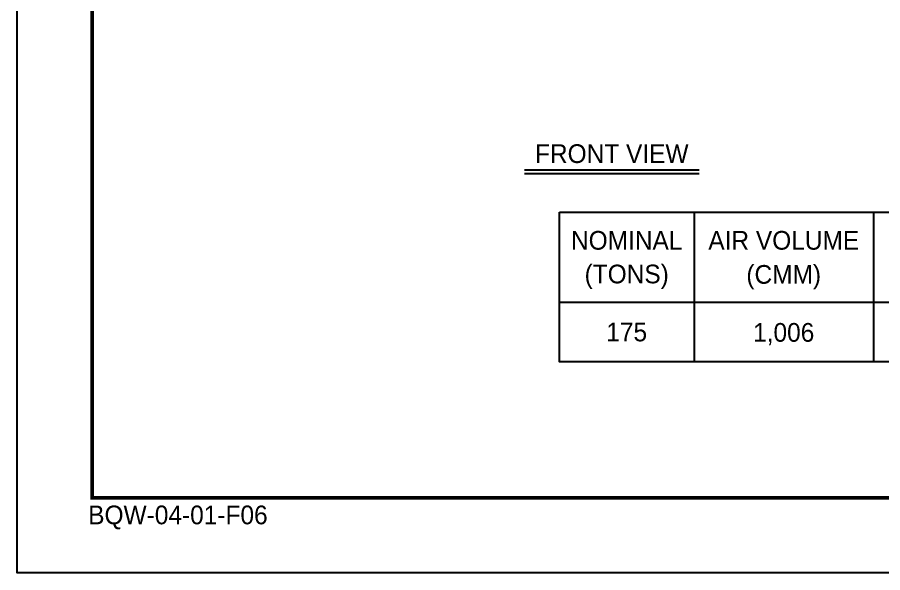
# Model space of a CAD drawing. Header units: millimetres. Extents: x 2784 to 32191, y 2597 to 23392.
# Drawn here: x 2784 to 10883, y 2597 to 7792 of the extents above; entities that cross this region are included whole.
import ezdxf
from ezdxf.enums import TextEntityAlignment as Align

# ---------------------------------------------------------------- set-up
doc = ezdxf.new("R2010")
doc.units = ezdxf.units.MM
for name, color, linetype in [('냉각탑_box', 1, 'Continuous'), ('냉각탑_form', 1, 'Continuous'), ('냉각탑_text', 3, 'Continuous')]:
    doc.layers.add(name, color=color, linetype=linetype)
doc.styles.add('돋움', font='Dotum.ttf')

# ---------------------------------------------------------------- blocks, each defined once
blk = doc.blocks.new('냉각탑form')
at = {"layer": 'Defpoints'}
blk.add_lwpolyline([(0, 297.07), (420.1, 297.07), (420.1, 0), (0, 0)], close=True, dxfattribs=at)
at = {"layer": '냉각탑_form', "const_width": 0.5}
blk.add_lwpolyline([(10, 287.07), (10, 10), (410.1, 10), (410.1, 287.07)], close=True, dxfattribs=at)
at = {"layer": '냉각탑_form', "style": '돋움'}
blk.add_text('BQW-04-01-F06', height=2.5006, dxfattribs=at).set_placement((9.48, 6.47))

msp = doc.modelspace()

# ---------------------------------------------------------------- linework, layer by layer
at = {"layer": '냉각탑_box'}
for p, q in [((7531, 6365.3), (9164.4, 6365.3)), ((7531, 6330.3), (9164.4, 6330.3)), ((9117.5, 5968.5), (9117.5, 4568.5)), ((9117.5, 5968.5), (9117.5, 4568.5)), ((10797.5, 5968.5), (10797.5, 4568.5)), ((10797.5, 5968.5), (10797.5, 4568.5)), ((7857.5, 5128.5), (22907.5, 5128.5)), ((7857.5, 5128.5), (22907.5, 5128.5))]:
    msp.add_line(p, q, dxfattribs=at)
msp.add_lwpolyline([(7857.5, 5968.5), (22907.5, 5968.5), (22907.5, 4568.5), (7857.5, 4568.5)], close=True, dxfattribs=at)
msp.add_lwpolyline([(7857.5, 5968.5), (22907.5, 5968.5), (22907.5, 4568.5), (7857.5, 4568.5)], close=True, dxfattribs=at)

# ---------------------------------------------------------------- block references
at = {"layer": '냉각탑_form', "xscale": 70, "yscale": 70, "zscale": 70}
msp.add_blockref('냉각탑form', (2783.6, 2596.5), dxfattribs=at)

# ---------------------------------------------------------------- texts
at = {"layer": '냉각탑_text', "style": '돋움'}
for s, p in [('FRONT VIEW', (8347.7, 6517)), ('NOMINAL', (8487.5, 5706)), ('AIR VOLUME', (9957.5, 5706)), ('AIR VOLUME', (9957.5, 5706)), ('(TONS)', (8487.5, 5391)), ('(CMM)', (9957, 5387.2)), ('(CMM)', (9957, 5387.2)), ('175', (8487.5, 4848.5)), ('1,006', (9957, 4844.7))]:
    msp.add_text(s, height=175, dxfattribs=at).set_placement(p, align=Align.MIDDLE_CENTER)

doc.saveas('drawing.dxf')
